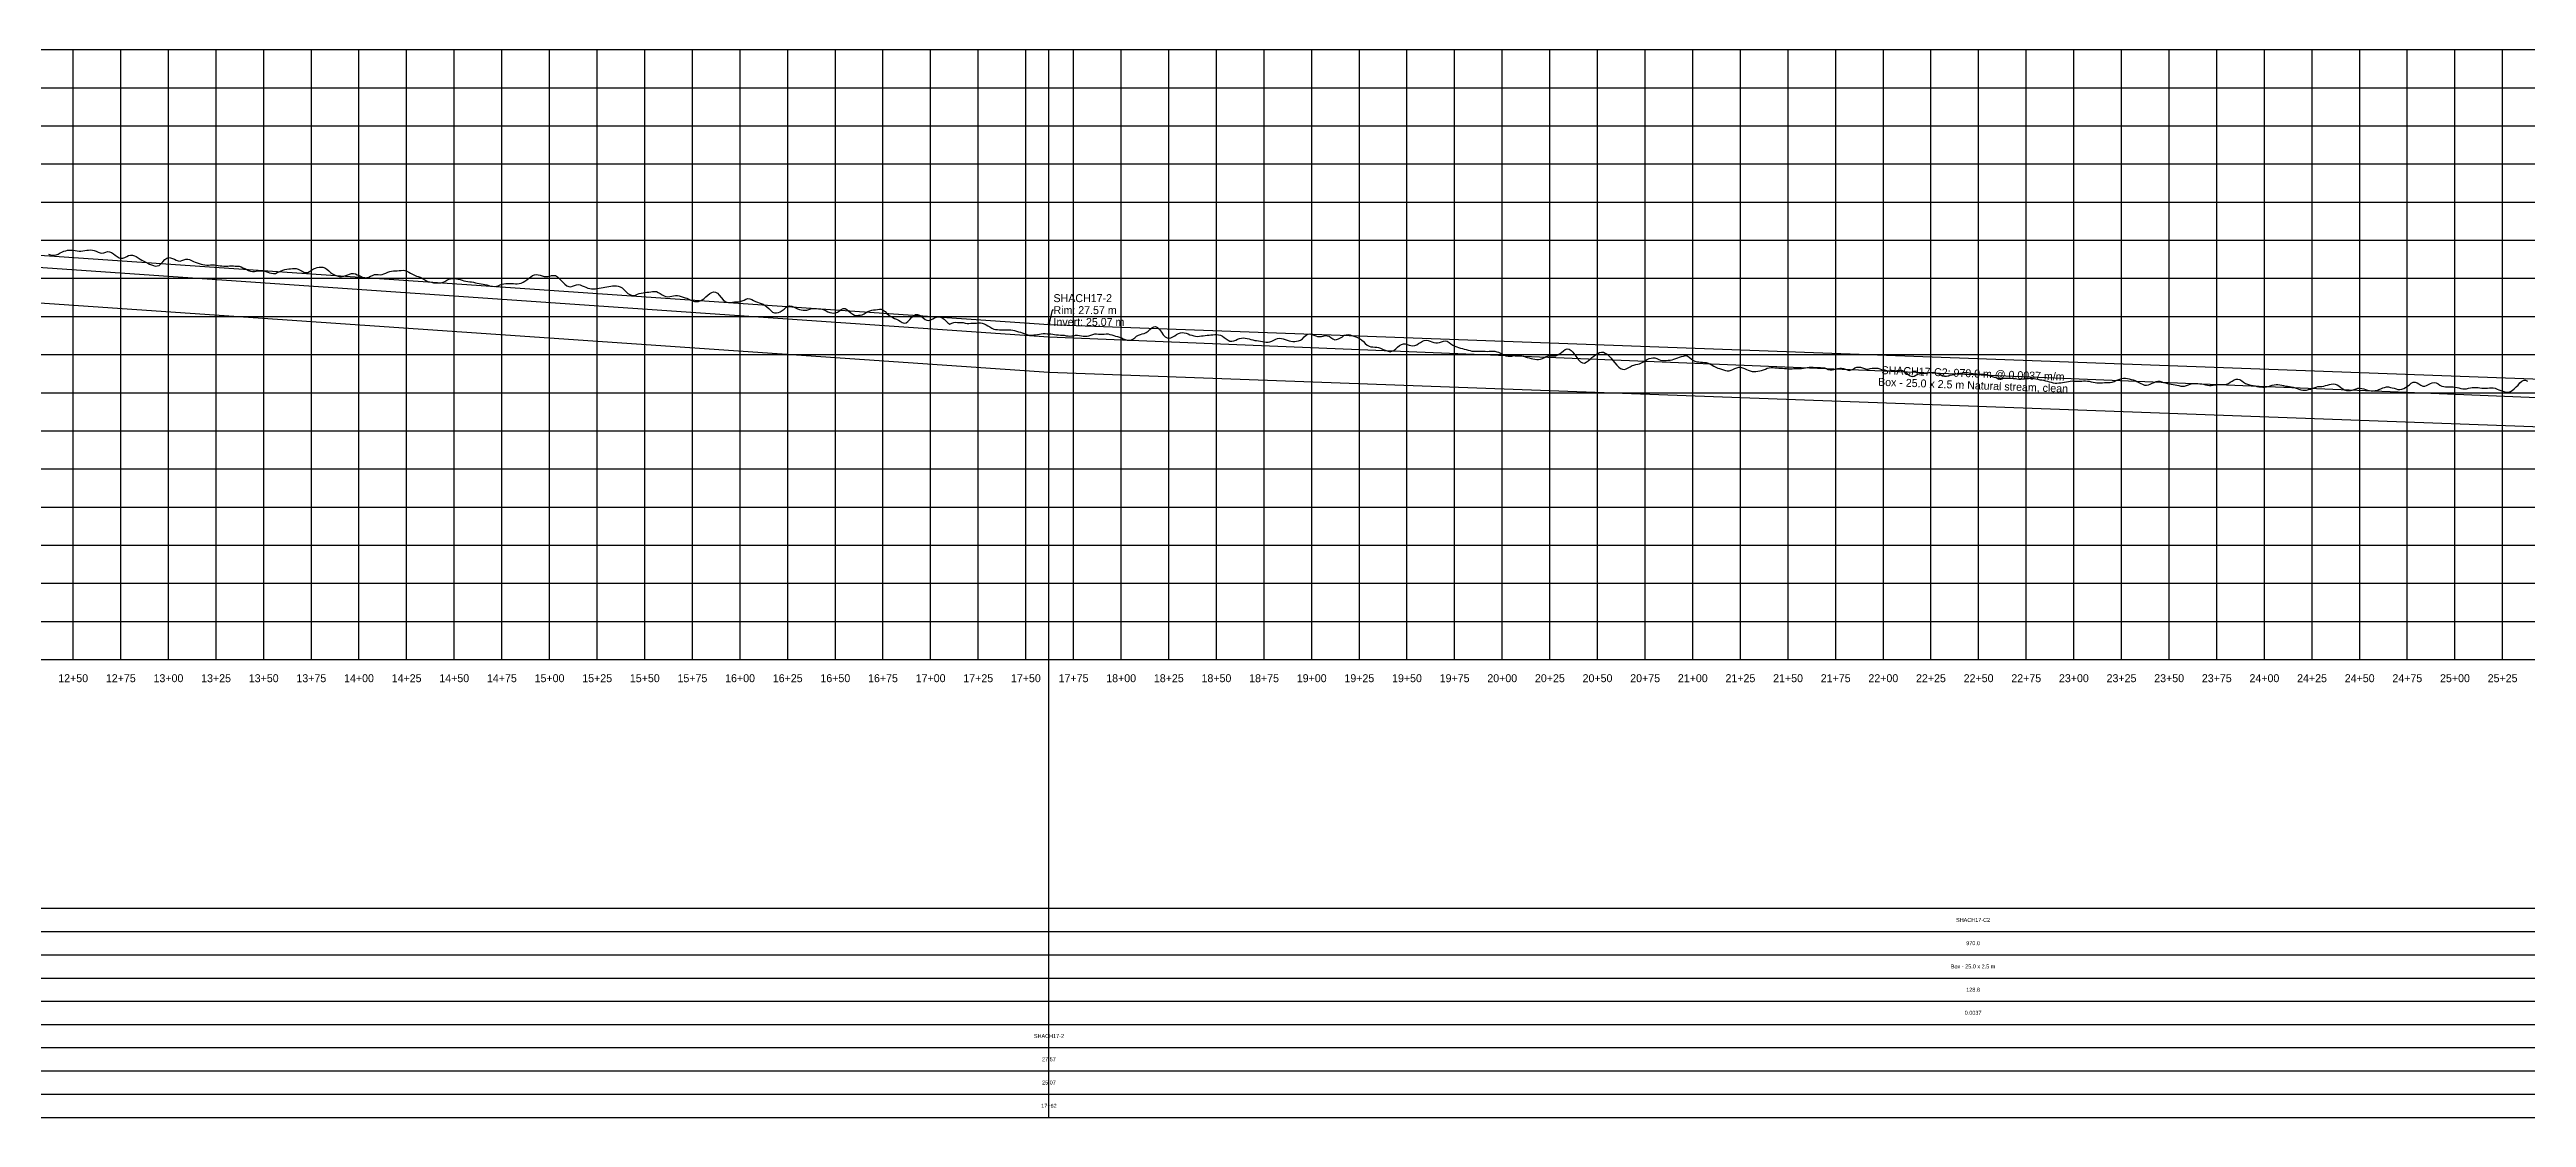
# Model space of a CAD drawing. Extents: x -64 to 5148, y -140 to 422.
# Drawn here: x 1238 to 2538, y -140 to 420 of the extents above; entities that cross this region are included whole.
import ezdxf
from ezdxf.enums import TextEntityAlignment as Align

# ---------------------------------------------------------------- set-up
doc = ezdxf.new("R2010")
doc.units = 0
for name, color, linetype in [('Annotation', 7, 'Continuous'), ('Annotation_Table', 254, 'Continuous'), ('Crown', 7, 'Continuous'), ('Grid', 254, 'Continuous'), ('Grid_Text', 7, 'Continuous'), ('Ground_Elevation', 3, 'Continuous'), ('Hydraulic_Grade', 5, 'Continuous'), ('Invert', 7, 'Continuous'), ('Structure', 7, 'Continuous')]:
    doc.layers.add(name, color=color, linetype=linetype)

msp = doc.modelspace()

# ---------------------------------------------------------------- linework, layer by layer
at = {"layer": 'Annotation', "color": 0}
msp.add_lwpolyline([(1762.1, 275.7), (1761.9, 276.7), (1762.6, 276.5)], close=True, dxfattribs=at)
msp.add_lwpolyline([(1764.5, 283.3), (1763.8, 283.3), (1762.1, 275.7)], dxfattribs=at)
at = {"layer": 'Annotation_Table', "color": 254}
for points in [[(1762.1, -140.2), (1762.1, 420)], [(-25, -30.5), (5124.9, -30.5)], [(-25, -42.7), (5124.9, -42.7)], [(-25, -54.9), (5124.9, -54.9)], [(-25, -67.1), (5124.9, -67.1)], [(-25, -79.2), (5124.9, -79.2)], [(-25, -91.4), (5124.9, -91.4)], [(-25, -103.6), (5124.9, -103.6)], [(-25, -115.8), (5124.9, -115.8)], [(-25, -128), (5124.9, -128)], [(-25, -140.2), (5124.9, -140.2)]]:
    msp.add_lwpolyline(points, dxfattribs=at)
at = {"layer": 'Crown', "color": 0}
for points in [[(0, 396.8), (1762.1, 275.7)], [(1762.1, 275.7), (1762.1, 275.7)], [(1762.1, 275.7), (2732.1, 240.3)]]:
    msp.add_lwpolyline(points, dxfattribs=at)
at = {"layer": 'Grid', "color": 254}
for points in [[(-25, 420), (5125, 420)], [(1250, 100), (1250, 420)], [(1275, 100), (1275, 420)], [(1300, 100), (1300, 420)], [(1325, 100), (1325, 420)], [(1350, 100), (1350, 420)], [(1375, 100), (1375, 420)], [(1400, 100), (1400, 420)], [(1425, 100), (1425, 420)], [(1450, 100), (1450, 420)], [(1475, 100), (1475, 420)], [(1500, 100), (1500, 420)], [(1525, 100), (1525, 420)], [(1550, 100), (1550, 420)], [(1575, 100), (1575, 420)], [(1600, 100), (1600, 420)], [(1625, 100), (1625, 420)], [(1650, 100), (1650, 420)], [(1675, 100), (1675, 420)], [(1700, 100), (1700, 420)], [(1725, 100), (1725, 420)], [(1750, 100), (1750, 420)], [(1775, 100), (1775, 420)], [(1800, 100), (1800, 420)], [(1825, 100), (1825, 420)], [(1850, 100), (1850, 420)], [(1875, 100), (1875, 420)], [(1900, 100), (1900, 420)], [(1925, 100), (1925, 420)], [(1950, 100), (1950, 420)], [(1975, 100), (1975, 420)], [(2000, 100), (2000, 420)], [(2025, 100), (2025, 420)], [(2050, 100), (2050, 420)], [(2075, 100), (2075, 420)], [(2100, 100), (2100, 420)], [(2125, 100), (2125, 420)], [(2150, 100), (2150, 420)], [(2175, 100), (2175, 420)], [(2200, 100), (2200, 420)], [(2225, 100), (2225, 420)], [(2250, 100), (2250, 420)], [(2275, 100), (2275, 420)], [(2300, 100), (2300, 420)], [(2325, 100), (2325, 420)], [(2350, 100), (2350, 420)], [(2375, 100), (2375, 420)], [(2400, 100), (2400, 420)], [(2425, 100), (2425, 420)], [(2450, 100), (2450, 420)], [(2475, 100), (2475, 420)], [(2500, 100), (2500, 420)], [(2525, 100), (2525, 420)], [(-25, 400), (5125, 400)], [(-25, 380), (5125, 380)], [(-25, 360), (5125, 360)], [(-25, 340), (5125, 340)], [(-25, 320), (5125, 320)], [(-25, 300), (5125, 300)], [(-25, 280), (5125, 280)], [(-25, 260), (5125, 260)], [(-25, 240), (5125, 240)], [(-25, 220), (5125, 220)], [(-25, 200), (5125, 200)], [(-25, 180), (5125, 180)], [(-25, 160), (5125, 160)], [(-25, 140), (5125, 140)], [(-25, 120), (5125, 120)], [(-25, 100), (5125, 100)]]:
    msp.add_lwpolyline(points, dxfattribs=at)
at = {"layer": 'Ground_Elevation', "color": 3}
msp.add_lwpolyline([(1237.1, 312.6), (1238.1, 312.4), (1239.1, 312.2), (1240.1, 312.1), (1241.1, 312.3), (1242.1, 312.7), (1243.1, 313.3), (1244.1, 313.8), (1245.1, 314.2), (1246.1, 314.4), (1247.1, 314.7), (1248.1, 314.8), (1249.1, 314.8), (1250.1, 314.8), (1251.1, 314.6), (1252.1, 314.4), (1253.1, 314.3), (1254.1, 314.3), (1255.1, 314.4), (1256.1, 314.6), (1257.1, 314.7), (1258.1, 314.8), (1259.1, 314.9), (1260.1, 314.8), (1261.1, 314.6), (1262.1, 314.3), (1263.1, 313.8), (1264.1, 313.4), (1265.1, 313.2), (1266.1, 313.4), (1267.1, 313.7), (1268.1, 314), (1269.1, 313.9), (1270.1, 313.6), (1271.1, 312.9), (1272.1, 312.1), (1273.1, 311.4), (1274.1, 310.8), (1275.1, 310.5), (1276.1, 310.6), (1277.1, 310.9), (1278.1, 311.5), (1279.1, 312), (1280.1, 312.2), (1281.1, 312.2), (1282.1, 311.8), (1283.1, 311.4), (1284.1, 310.8), (1285.1, 310.1), (1286.1, 309.5), (1287.1, 309), (1288.1, 308.4), (1289.1, 307.9), (1290.1, 307.4), (1291.1, 307), (1292.1, 306.7), (1293.1, 306.4), (1294.1, 306.5), (1295.1, 306.8), (1296.1, 307.7), (1297.1, 308.7), (1298.1, 309.8), (1299.1, 310.6), (1300.1, 310.9), (1301.1, 310.8), (1302.1, 310.4), (1303.1, 310), (1304.1, 309.5), (1305.1, 309.1), (1306.1, 309), (1307.1, 309.3), (1308.1, 309.7), (1309.1, 310), (1310.1, 310.1), (1311.1, 309.8), (1312.1, 309.3), (1313.1, 308.9), (1314.1, 308.5), (1315.1, 308.2), (1316.1, 307.8), (1317.1, 307.4), (1318.1, 307.2), (1319.1, 307), (1320.1, 306.9), (1321.1, 306.9), (1322.1, 307), (1323.1, 307.1), (1324.1, 307), (1325.1, 306.9), (1326.1, 306.7), (1327.1, 306.6), (1328.1, 306.5), (1329.1, 306.4), (1330.1, 306.4), (1331.1, 306.4), (1332.1, 306.5), (1333.1, 306.5), (1334.1, 306.5), (1335.1, 306.4), (1336.1, 306.4), (1337.1, 306.3), (1338.1, 306), (1339.1, 305.5), (1340.1, 305.1), (1341.1, 304.6), (1342.1, 304.1), (1343.1, 303.8), (1344.1, 303.5), (1345.1, 303.5), (1346.1, 303.7), (1347.1, 303.9), (1348.1, 304), (1349.1, 304), (1350.1, 303.9), (1351.1, 303.6), (1352.1, 303.3), (1353.1, 302.9), (1354.1, 302.7), (1355.1, 302.6), (1356.1, 302.6), (1357.1, 303), (1358.1, 303.4), (1359.1, 303.9), (1360.1, 304.2), (1361.1, 304.6), (1362.1, 304.8), (1363.1, 304.9), (1364.1, 305), (1365.1, 305.2), (1366.1, 305.2), (1367.1, 305.1), (1368.1, 304.8), (1369.1, 304.3), (1370.1, 303.8), (1371.1, 303.3), (1372.1, 303), (1373.1, 303.1), (1374.1, 303.6), (1375.1, 304.3), (1376.1, 304.9), (1377.1, 305.4), (1378.1, 305.7), (1379.1, 305.8), (1380.1, 305.9), (1381.1, 305.8), (1382.1, 305.5), (1383.1, 304.8), (1384.1, 304), (1385.1, 303.1), (1386.1, 302.4), (1387.1, 301.8), (1388.1, 301.4), (1389.1, 301.1), (1390.1, 300.8), (1391.1, 300.9), (1392.1, 301.2), (1393.1, 301.5), (1394.1, 301.8), (1395.1, 302.2), (1396.1, 302.5), (1397.1, 302.5), (1398.1, 302.3), (1399.1, 301.9), (1400.1, 301.4), (1401.1, 300.9), (1402.1, 300.5), (1403.1, 300.3), (1404.1, 300.4), (1405.1, 300.6), (1406.1, 301.1), (1407.1, 301.5), (1408.1, 302), (1409.1, 302), (1410.1, 302), (1411.1, 301.9), (1412.1, 302), (1413.1, 302.3), (1414.1, 302.7), (1415.1, 303.2), (1416.1, 303.6), (1417.1, 303.8), (1418.1, 303.9), (1419.1, 303.9), (1420.1, 303.9), (1421.1, 304.1), (1422.1, 304.1), (1423.1, 304.2), (1424.1, 304.1), (1425.1, 303.8), (1426.1, 303.2), (1427.1, 302.7), (1428.1, 302.2), (1429.1, 301.7), (1430.1, 301.2), (1431.1, 300.9), (1432.1, 300.6), (1433.1, 300.1), (1434.1, 299.5), (1435.1, 298.9), (1436.1, 298.4), (1437.1, 298.1), (1438.1, 297.9), (1439.1, 297.7), (1440.1, 297.7), (1441.1, 297.6), (1442.1, 297.6), (1443.1, 297.7), (1444.1, 297.9), (1445.1, 298.4), (1446.1, 299.1), (1447.1, 299.6), (1448.1, 299.8), (1449.1, 299.9), (1450.1, 299.9), (1451.1, 299.8), (1452.1, 299.6), (1453.1, 299.3), (1454.1, 299), (1455.1, 298.7), (1456.1, 298.5), (1457.1, 298.4), (1458.1, 298.2), (1459.1, 298.1), (1460.1, 297.9), (1461.1, 297.7), (1462.1, 297.5), (1463.1, 297.3), (1464.1, 297.1), (1465.1, 297), (1466.1, 296.8), (1467.1, 296.5), (1468.1, 296.2), (1469.1, 295.9), (1470.1, 295.8), (1471.1, 295.7), (1472.1, 295.8), (1473.1, 296.1), (1474.1, 296.5), (1475.1, 296.9), (1476.1, 297.1), (1477.1, 297.2), (1478.1, 297.3), (1479.1, 297.3), (1480.1, 297.3), (1481.1, 297.2), (1482.1, 297.1), (1483.1, 297.1), (1484.1, 297.3), (1485.1, 297.5), (1486.1, 297.9), (1487.1, 298.5), (1488.1, 299.2), (1489.1, 300), (1490.1, 300.8), (1491.1, 301.4), (1492.1, 301.8), (1493.1, 302), (1494.1, 301.9), (1495.1, 301.6), (1496.1, 301.3), (1497.1, 301), (1498.1, 300.9), (1499.1, 300.9), (1500.1, 301.1), (1501.1, 301.4), (1502.1, 301.5), (1503.1, 301.4), (1504.1, 300.8), (1505.1, 299.9), (1506.1, 298.9), (1507.1, 297.8), (1508.1, 296.9), (1509.1, 296.1), (1510.1, 295.7), (1511.1, 295.5), (1512.1, 295.8), (1513.1, 296.2), (1514.1, 296.6), (1515.1, 296.7), (1516.1, 296.5), (1517.1, 296.1), (1518.1, 295.7), (1519.1, 295.3), (1520.1, 294.9), (1521.1, 294.7), (1522.1, 294.5), (1523.1, 294.5), (1524.1, 294.5), (1525.1, 294.6), (1526.1, 294.8), (1527.1, 295), (1528.1, 295.2), (1529.1, 295.4), (1530.1, 295.5), (1531.1, 295.7), (1532.1, 295.9), (1533.1, 296), (1534.1, 296), (1535.1, 296), (1536.1, 295.9), (1537.1, 295.6), (1538.1, 295), (1539.1, 294), (1540.1, 293), (1541.1, 292.1), (1542.1, 291.5), (1543.1, 291.1), (1544.1, 291), (1545.1, 291.2), (1546.1, 291.6), (1547.1, 292), (1548.1, 292.2), (1549.1, 292.4), (1550.1, 292.6), (1551.1, 292.7), (1552.1, 292.8), (1553.1, 292.9), (1554.1, 293), (1555.1, 293.1), (1556.1, 293), (1557.1, 292.6), (1558.1, 292), (1559.1, 291.3), (1560.1, 290.8), (1561.1, 290.4), (1562.1, 290.3), (1563.1, 290.4), (1564.1, 290.6), (1565.1, 290.8), (1566.1, 291), (1567.1, 290.9), (1568.1, 290.8), (1569.1, 290.5), (1570.1, 290.1), (1571.1, 289.8), (1572.1, 289.5), (1573.1, 289.1), (1574.1, 288.5), (1575.1, 288.1), (1576.1, 287.9), (1577.1, 287.8), (1578.1, 287.9), (1579.1, 288.2), (1580.1, 288.7), (1581.1, 289.4), (1582.1, 290.2), (1583.1, 291.1), (1584.1, 292), (1585.1, 292.6), (1586.1, 292.9), (1587.1, 292.7), (1588.1, 292.2), (1589.1, 291.2), (1590.1, 290), (1591.1, 288.7), (1592.1, 287.8), (1593.1, 287.4), (1594.1, 287.3), (1595.1, 287.3), (1596.1, 287.5), (1597.1, 287.6), (1598.1, 287.7), (1599.1, 287.7), (1600.1, 287.8), (1601.1, 288.1), (1602.1, 288.6), (1603.1, 289.1), (1604.1, 289.4), (1605.1, 289.3), (1606.1, 288.9), (1607.1, 288.4), (1608.1, 287.9), (1609.1, 287.5), (1610.1, 287.1), (1611.1, 286.8), (1612.1, 286.4), (1613.1, 285.8), (1614.1, 285), (1615.1, 284.1), (1616.1, 283.1), (1617.1, 282.3), (1618.1, 281.8), (1619.1, 281.8), (1620.1, 282), (1621.1, 282.4), (1622.1, 283.1), (1623.1, 283.8), (1624.1, 284.6), (1625.1, 285.2), (1626.1, 285.5), (1627.1, 285.3), (1628.1, 285), (1629.1, 284.5), (1630.1, 284), (1631.1, 283.6), (1632.1, 283.5), (1633.1, 283.2), (1634.1, 283.2), (1635.1, 283.3), (1636.1, 283.6), (1637.1, 283.9), (1638.1, 284.1), (1639.1, 284.2), (1640.1, 284.1), (1641.1, 284), (1642.1, 283.9), (1643.1, 283.8), (1644.1, 283.5), (1645.1, 283), (1646.1, 282.4), (1647.1, 282), (1648.1, 281.8), (1649.1, 281.7), (1650.1, 281.8), (1651.1, 282.2), (1652.1, 283), (1653.1, 283.7), (1654.1, 284.1), (1655.1, 284.1), (1656.1, 283.6), (1657.1, 282.8), (1658.1, 281.9), (1659.1, 281.2), (1660.1, 280.7), (1661.1, 280.5), (1662.1, 280.6), (1663.1, 280.7), (1664.1, 280.9), (1665.1, 281.4), (1666.1, 282), (1667.1, 282.5), (1668.1, 282.9), (1669.1, 283.2), (1670.1, 283.4), (1671.1, 283.5), (1672.1, 283.6), (1673.1, 283.8), (1674.1, 283.8), (1675.1, 283.3), (1676.1, 282.6), (1677.1, 281.6), (1678.1, 280.7), (1679.1, 280), (1680.1, 279.4), (1681.1, 279), (1682.1, 278.5), (1683.1, 278.1), (1684.1, 277.5), (1685.1, 276.8), (1686.1, 276.5), (1687.1, 276.6), (1688.1, 277.3), (1689.1, 278.4), (1690.1, 279.6), (1691.1, 280.4), (1692.1, 281), (1693.1, 281), (1694.1, 280.7), (1695.1, 280.1), (1696.1, 279.2), (1697.1, 278.4), (1698.1, 278), (1699.1, 277.9), (1700.1, 278.3), (1701.1, 278.8), (1702.1, 279.3), (1703.1, 279.7), (1704.1, 279.9), (1705.1, 279.7), (1706.1, 279.3), (1707.1, 278.6), (1708.1, 277.6), (1709.1, 276.6), (1710.1, 275.9), (1711.1, 276.4), (1712.1, 276.8), (1713.1, 277), (1714.1, 276.8), (1715.1, 276.9), (1716.1, 276.9), (1717.1, 276.8), (1718.1, 276.5), (1719.1, 276.3), (1720.1, 276.3), (1721.1, 276.4), (1722.1, 276.4), (1723.1, 276.4), (1724.1, 276.5), (1725.1, 276.7), (1726.1, 276.7), (1727.1, 276.5), (1728.1, 276.2), (1729.1, 275.6), (1730.1, 275.1), (1731.1, 274.5), (1732.1, 273.9), (1733.1, 273.4), (1734.1, 273.1), (1735.1, 273.1), (1736.1, 273), (1737.1, 273), (1738.1, 272.9), (1739.1, 273), (1740.1, 273), (1741.1, 273), (1742.1, 272.9), (1743.1, 272.8), (1744.1, 272.6), (1745.1, 272.3), (1746.1, 272), (1747.1, 271.7), (1748.1, 271.4), (1749.1, 271.1), (1750.1, 270.7), (1751.1, 270.4), (1752.1, 270.2), (1753.1, 270.2), (1754.1, 270.3), (1755.1, 270.4), (1756.1, 270.6), (1757.1, 270.7), (1758.1, 270.9), (1759.1, 271), (1760.1, 271), (1761.1, 270.9), (1762.1, 270.9), (1763.1, 270.8), (1764.1, 270.7), (1765.1, 270.5), (1766.1, 270.4), (1767.1, 270.3), (1768.1, 270.2), (1769.1, 270.1), (1770.1, 270.1), (1771.1, 269.9), (1772.1, 269.8), (1773.1, 269.7), (1774.1, 269.8), (1775.1, 269.9), (1776.1, 270.1), (1777.1, 270.1), (1778.1, 270), (1779.1, 269.8), (1780.1, 269.6), (1781.1, 269.6), (1782.1, 269.7), (1783.1, 269.9), (1784.1, 270.2), (1785.1, 270.6), (1786.1, 270.8), (1787.1, 270.8), (1788.1, 270.7), (1789.1, 270.7), (1790.1, 270.7), (1791.1, 270.7), (1792.1, 270.8), (1793.1, 270.8), (1794.1, 270.6), (1795.1, 270.3), (1796.1, 270), (1797.1, 269.6), (1798.1, 269.4), (1799.1, 269.1), (1800.1, 268.8), (1801.1, 268.3), (1802.1, 267.9), (1803.1, 267.6), (1804.1, 267.5), (1805.1, 267.6), (1806.1, 268.1), (1807.1, 268.8), (1808.1, 269.6), (1809.1, 270.2), (1810.1, 270.5), (1811.1, 270.8), (1812.1, 271), (1813.1, 271.5), (1814.1, 272.2), (1815.1, 273.1), (1816.1, 274), (1817.1, 274.6), (1818.1, 274.8), (1819.1, 274.2), (1820.1, 273.1), (1821.1, 271.8), (1822.1, 270.4), (1823.1, 269.3), (1824.1, 268.8), (1825.1, 268.6), (1826.1, 268.8), (1827.1, 269.3), (1828.1, 269.9), (1829.1, 270.6), (1830.1, 271.1), (1831.1, 271.4), (1832.1, 271.6), (1833.1, 271.4), (1834.1, 271.2), (1835.1, 270.8), (1836.1, 270.4), (1837.1, 270.1), (1838.1, 269.8), (1839.1, 269.6), (1840.1, 269.5), (1841.1, 269.6), (1842.1, 269.8), (1843.1, 269.9), (1844.1, 270), (1845.1, 270.1), (1846.1, 270.1), (1847.1, 270.3), (1848.1, 270.4), (1849.1, 270.5), (1850.1, 270.5), (1851.1, 270.4), (1852.1, 270.1), (1853.1, 269.7), (1854.1, 269), (1855.1, 268.3), (1856.1, 267.5), (1857.1, 267.1), (1858.1, 267), (1859.1, 267.2), (1860.1, 267.6), (1861.1, 268), (1862.1, 268.4), (1863.1, 268.6), (1864.1, 268.7), (1865.1, 268.6), (1866.1, 268.4), (1867.1, 268.2), (1868.1, 267.9), (1869.1, 267.7), (1870.1, 267.4), (1871.1, 267.3), (1872.1, 267.2), (1873.1, 267), (1874.1, 266.8), (1875.1, 266.6), (1876.1, 266.5), (1877.1, 266.5), (1878.1, 266.7), (1879.1, 267.1), (1880.1, 267.6), (1881.1, 268.1), (1882.1, 268.4), (1883.1, 268.6), (1884.1, 268.5), (1885.1, 268.2), (1886.1, 267.9), (1887.1, 267.5), (1888.1, 267.2), (1889.1, 267), (1890.1, 266.8), (1891.1, 266.8), (1892.1, 267), (1893.1, 267.2), (1894.1, 267.6), (1895.1, 268.3), (1896.1, 269.3), (1897.1, 270.1), (1898.1, 270.7), (1899.1, 270.8), (1900.1, 270.6), (1901.1, 270.2), (1902.1, 269.8), (1903.1, 269.5), (1904.1, 269.4), (1905.1, 269.5), (1906.1, 269.7), (1907.1, 270), (1908.1, 269.9), (1909.1, 269.6), (1910.1, 268.9), (1911.1, 268.3), (1912.1, 267.8), (1913.1, 267.9), (1914.1, 268.2), (1915.1, 268.7), (1916.1, 269.3), (1917.1, 270.1), (1918.1, 270.4), (1919.1, 270.6), (1920.1, 270.3), (1921.1, 270), (1922.1, 269.7), (1923.1, 269.3), (1924.1, 268.9), (1925.1, 268.4), (1926.1, 267.8), (1927.1, 266.8), (1928.1, 265.8), (1929.1, 265), (1930.1, 264.4), (1931.1, 264.1), (1932.1, 264), (1933.1, 263.9), (1934.1, 263.9), (1935.1, 263.7), (1936.1, 263.3), (1937.1, 262.9), (1938.1, 262.5), (1939.1, 262.1), (1940.1, 261.8), (1941.1, 261.5), (1942.1, 261.7), (1943.1, 262.2), (1944.1, 263), (1945.1, 263.8), (1946.1, 264.7), (1947.1, 265.3), (1948.1, 265.7), (1949.1, 265.6), (1950.1, 265.3), (1951.1, 265), (1952.1, 264.7), (1953.1, 264.6), (1954.1, 264.7), (1955.1, 265.1), (1956.1, 265.8), (1957.1, 266.4), (1958.1, 267), (1959.1, 267.4), (1960.1, 267.5), (1961.1, 267.4), (1962.1, 267), (1963.1, 266.6), (1964.1, 266.3), (1965.1, 266.1), (1966.1, 266.1), (1967.1, 266.3), (1968.1, 266.7), (1969.1, 267), (1970.1, 267.2), (1971.1, 267), (1972.1, 266.4), (1973.1, 265.7), (1974.1, 265), (1975.1, 264.4), (1976.1, 264), (1977.1, 263.7), (1978.1, 263.4), (1979.1, 263.2), (1980.1, 262.9), (1981.1, 262.6), (1982.1, 262.3), (1983.1, 262.1), (1984.1, 261.8), (1985.1, 261.8), (1986.1, 261.8), (1987.1, 261.8), (1988.1, 261.8), (1989.1, 261.8), (1990.1, 261.8), (1991.1, 261.7), (1992.1, 261.6), (1993.1, 261.7), (1994.1, 261.8), (1995.1, 261.7), (1996.1, 261.7), (1997.1, 261.5), (1998.1, 261.2), (1999.1, 260.8), (2000.1, 260.2), (2001.1, 259.8), (2002.1, 259.4), (2003.1, 259.2), (2004.1, 259.1), (2005.1, 259.2), (2006.1, 259.5), (2007.1, 259.7), (2008.1, 259.8), (2009.1, 259.6), (2010.1, 259.4), (2011.1, 259.1), (2012.1, 258.8), (2013.1, 258.5), (2014.1, 258.2), (2015.1, 258), (2016.1, 257.8), (2017.1, 257.6), (2018.1, 257.4), (2019.1, 257.4), (2020.1, 257.6), (2021.1, 257.9), (2022.1, 258.4), (2023.1, 259), (2024.1, 259.3), (2025.1, 259.4), (2026.1, 259.3), (2027.1, 259.3), (2028.1, 259.4), (2029.1, 259.8), (2030.1, 260.4), (2031.1, 261.1), (2032.1, 262), (2033.1, 262.7), (2034.1, 263), (2035.1, 262.9), (2036.1, 262.2), (2037.1, 261.2), (2038.1, 259.9), (2039.1, 258.5), (2040.1, 257.2), (2041.1, 256.2), (2042.1, 255.6), (2043.1, 255.5), (2044.1, 256), (2045.1, 256.7), (2046.1, 257.6), (2047.1, 258.4), (2048.1, 259.2), (2049.1, 260), (2050.1, 260.6), (2051.1, 261), (2052.1, 261.2), (2053.1, 261.2), (2054.1, 260.8), (2055.1, 260.2), (2056.1, 259.2), (2057.1, 258.1), (2058.1, 256.9), (2059.1, 255.7), (2060.1, 254.5), (2061.1, 253.4), (2062.1, 252.7), (2063.1, 252.3), (2064.1, 252.2), (2065.1, 252.5), (2066.1, 253), (2067.1, 253.6), (2068.1, 254.2), (2069.1, 254.5), (2070.1, 254.7), (2071.1, 255), (2072.1, 255.2), (2073.1, 255.6), (2074.1, 256.1), (2075.1, 256.8), (2076.1, 257.4), (2077.1, 257.9), (2078.1, 258.1), (2079.1, 258.2), (2080.1, 258.2), (2081.1, 257.9), (2082.1, 257.4), (2083.1, 257), (2084.1, 256.8), (2085.1, 256.8), (2086.1, 256.9), (2087.1, 257), (2088.1, 257.1), (2089.1, 257.3), (2090.1, 257.6), (2091.1, 257.9), (2092.1, 258.3), (2093.1, 258.6), (2094.1, 259), (2095.1, 259.2), (2096.1, 259.5), (2097.1, 259.4), (2098.1, 258.7), (2099.1, 257.8), (2100.1, 257), (2101.1, 256.5), (2102.1, 256.2), (2103.1, 256.1), (2104.1, 256), (2105.1, 256), (2106.1, 255.9), (2107.1, 255.8), (2108.1, 255.5), (2109.1, 254.9), (2110.1, 254.5), (2111.1, 253.9), (2112.1, 253.3), (2113.1, 252.9), (2114.1, 252.6), (2115.1, 252.3), (2116.1, 251.9), (2117.1, 251.6), (2118.1, 251.4), (2119.1, 251.5), (2120.1, 251.8), (2121.1, 252.2), (2122.1, 252.6), (2123.1, 253), (2124.1, 253.3), (2125.1, 253.4), (2126.1, 253.1), (2127.1, 252.7), (2128.1, 252.2), (2129.1, 251.8), (2130.1, 251.4), (2131.1, 251.1), (2132.1, 251.1), (2133.1, 251.1), (2134.1, 251.2), (2135.1, 251.4), (2136.1, 251.7), (2137.1, 252), (2138.1, 252.4), (2139.1, 252.8), (2140.1, 253.1), (2141.1, 253.2), (2142.1, 253.2), (2143.1, 253.1), (2144.1, 253), (2145.1, 252.9), (2146.1, 252.8), (2147.1, 252.8), (2148.1, 252.7), (2149.1, 252.6), (2150.1, 252.5), (2151.1, 252.5), (2152.1, 252.5), (2153.1, 252.6), (2154.1, 252.6), (2155.1, 252.7), (2156.1, 252.7), (2157.1, 252.7), (2158.1, 252.8), (2159.1, 253.1), (2160.1, 253.2), (2161.1, 253.3), (2162.1, 253.4), (2163.1, 253.3), (2164.1, 253.2), (2165.1, 253.2), (2166.1, 253.2), (2167.1, 253.2), (2168.1, 253.1), (2169.1, 253), (2170.1, 252.7), (2171.1, 252.2), (2172.1, 251.9), (2173.1, 251.9), (2174.1, 252.1), (2175.1, 252.4), (2176.1, 252.7), (2177.1, 252.9), (2178.1, 252.8), (2179.1, 252.6), (2180.1, 252.3), (2181.1, 251.9), (2182.1, 251.7), (2183.1, 252), (2184.1, 252.4), (2185.1, 253), (2186.1, 253.3), (2187.1, 253.4), (2188.1, 253.3), (2189.1, 253), (2190.1, 252.7), (2191.1, 252.4), (2192.1, 252.4), (2193.1, 252.6), (2194.1, 252.8), (2195.1, 252.9), (2196.1, 252.9), (2197.1, 252.8), (2198.1, 252.5), (2199.1, 252.2), (2200.1, 251.8), (2201.1, 251.6), (2202.1, 251.5), (2203.1, 251.4), (2204.1, 251.3), (2205.1, 251.4), (2206.1, 251.5), (2207.1, 251.7), (2208.1, 251.8), (2209.1, 251.8), (2210.1, 251.6), (2211.1, 251.1), (2212.1, 250.4), (2213.1, 249.6), (2214.1, 248.9), (2215.1, 248.5), (2216.1, 248.7), (2217.1, 249.1), (2218.1, 249.7), (2219.1, 250.1), (2220.1, 250.2), (2221.1, 250.2), (2222.1, 250.2), (2223.1, 250.3), (2224.1, 250.5), (2225.1, 250.6), (2226.1, 250.7), (2227.1, 250.6), (2228.1, 250.3), (2229.1, 249.9), (2230.1, 249.4), (2231.1, 248.8), (2232.1, 248.6), (2233.1, 248.6), (2234.1, 248.9), (2235.1, 249.1), (2236.1, 249.3), (2237.1, 249.6), (2238.1, 249.8), (2239.1, 250), (2240.1, 250.2), (2241.1, 250.3), (2242.1, 250.5), (2243.1, 250.5), (2244.1, 250.5), (2245.1, 250.4), (2246.1, 250.2), (2247.1, 250), (2248.1, 249.8), (2249.1, 249.8), (2250.1, 249.7), (2251.1, 249.7), (2252.1, 249.7), (2253.1, 249.7), (2254.1, 249.5), (2255.1, 249.1), (2256.1, 248.8), (2257.1, 248.5), (2258.1, 248.2), (2259.1, 247.9), (2260.1, 247.6), (2261.1, 247.4), (2262.1, 247.5), (2263.1, 247.6), (2264.1, 247.7), (2265.1, 247.7), (2266.1, 247.7), (2267.1, 247.6), (2268.1, 247.5), (2269.1, 247.4), (2270.1, 247.2), (2271.1, 247.1), (2272.1, 247.1), (2273.1, 247.2), (2274.1, 247.3), (2275.1, 247.4), (2276.1, 247.5), (2277.1, 247.6), (2278.1, 247.6), (2279.1, 247.5), (2280.1, 247.3), (2281.1, 247.1), (2282.1, 246.8), (2283.1, 246.7), (2284.1, 246.5), (2285.1, 246.2), (2286.1, 246), (2287.1, 245.7), (2288.1, 245.5), (2289.1, 245.2), (2290.1, 245), (2291.1, 245), (2292.1, 245.1), (2293.1, 245.2), (2294.1, 245.4), (2295.1, 245.5), (2296.1, 245.7), (2297.1, 245.9), (2298.1, 246.1), (2299.1, 246.2), (2300.1, 246.1), (2301.1, 246.1), (2302.1, 246.1), (2303.1, 246.1), (2304.1, 246.1), (2305.1, 246.2), (2306.1, 246.2), (2307.1, 246.1), (2308.1, 246), (2309.1, 245.7), (2310.1, 245.5), (2311.1, 245.3), (2312.1, 245.2), (2313.1, 245.1), (2314.1, 245.2), (2315.1, 245.2), (2316.1, 245.3), (2317.1, 245.3), (2318.1, 245.4), (2319.1, 245.4), (2320.1, 245.6), (2321.1, 245.9), (2322.1, 246.4), (2323.1, 246.8), (2324.1, 247.1), (2325.1, 247.4), (2326.1, 247.6), (2327.1, 247.6), (2328.1, 247.5), (2329.1, 247.2), (2330.1, 247), (2331.1, 246.7), (2332.1, 246.4), (2333.1, 245.9), (2334.1, 245.4), (2335.1, 244.9), (2336.1, 244.4), (2337.1, 244), (2338.1, 244), (2339.1, 244.1), (2340.1, 244.5), (2341.1, 245), (2342.1, 245.4), (2343.1, 245.9), (2344.1, 246.1), (2345.1, 246), (2346.1, 245.7), (2347.1, 245.4), (2348.1, 245.1), (2349.1, 244.8), (2350.1, 244.6), (2351.1, 244.4), (2352.1, 244.3), (2353.1, 244.2), (2354.1, 244), (2355.1, 243.8), (2356.1, 243.5), (2357.1, 243.4), (2358.1, 243.5), (2359.1, 243.7), (2360.1, 244.1), (2361.1, 244.5), (2362.1, 244.8), (2363.1, 244.9), (2364.1, 244.9), (2365.1, 244.8), (2366.1, 244.7), (2367.1, 244.6), (2368.1, 244.4), (2369.1, 244.2), (2370.1, 244), (2371.1, 243.8), (2372.1, 243.8), (2373.1, 243.9), (2374.1, 244.1), (2375.1, 244.2), (2376.1, 244.3), (2377.1, 244.3), (2378.1, 244.3), (2379.1, 244.3), (2380.1, 244.5), (2381.1, 244.9), (2382.1, 245.5), (2383.1, 246.1), (2384.1, 246.7), (2385.1, 247.1), (2386.1, 247.1), (2387.1, 246.9), (2388.1, 246.3), (2389.1, 245.6), (2390.1, 244.9), (2391.1, 244.4), (2392.1, 244.1), (2393.1, 243.9), (2394.1, 243.8), (2395.1, 243.6), (2396.1, 243.3), (2397.1, 243.1), (2398.1, 243), (2399.1, 242.9), (2400.1, 242.9), (2401.1, 243), (2402.1, 243.2), (2403.1, 243.6), (2404.1, 243.9), (2405.1, 244.1), (2406.1, 244.3), (2407.1, 244.3), (2408.1, 244.2), (2409.1, 244), (2410.1, 243.7), (2411.1, 243.5), (2412.1, 243.4), (2413.1, 243.3), (2414.1, 243.1), (2415.1, 242.9), (2416.1, 242.6), (2417.1, 242.2), (2418.1, 241.8), (2419.1, 241.5), (2420.1, 241.3), (2421.1, 241.3), (2422.1, 241.4), (2423.1, 241.6), (2424.1, 241.9), (2425.1, 242.3), (2426.1, 242.6), (2427.1, 242.9), (2428.1, 243.2), (2429.1, 243.3), (2430.1, 243.3), (2431.1, 243.4), (2432.1, 243.7), (2433.1, 244), (2434.1, 244.3), (2435.1, 244.5), (2436.1, 244.6), (2437.1, 244.5), (2438.1, 244.2), (2439.1, 243.6), (2440.1, 242.8), (2441.1, 242), (2442.1, 241.5), (2443.1, 241.2), (2444.1, 241.1), (2445.1, 241.1), (2446.1, 241.3), (2447.1, 241.6), (2448.1, 242), (2449.1, 242.3), (2450.1, 242.4), (2451.1, 242.2), (2452.1, 242), (2453.1, 241.7), (2454.1, 241.4), (2455.1, 241.2), (2456.1, 241), (2457.1, 241), (2458.1, 241.1), (2459.1, 241.2), (2460.1, 241.6), (2461.1, 242), (2462.1, 242.5), (2463.1, 242.8), (2464.1, 243), (2465.1, 243), (2466.1, 242.8), (2467.1, 242.6), (2468.1, 242.3), (2469.1, 242), (2470.1, 241.7), (2471.1, 241.6), (2472.1, 241.8), (2473.1, 242.2), (2474.1, 242.7), (2475.1, 243.4), (2476.1, 244.2), (2477.1, 245), (2478.1, 245.5), (2479.1, 245.6), (2480.1, 245.2), (2481.1, 244.7), (2482.1, 243.9), (2483.1, 243.5), (2484.1, 243.4), (2485.1, 243.7), (2486.1, 244.3), (2487.1, 244.8), (2488.1, 245.2), (2489.1, 245.3), (2490.1, 245.2), (2491.1, 244.6), (2492.1, 244), (2493.1, 243.4), (2494.1, 243.2), (2495.1, 243), (2496.1, 243), (2497.1, 243.1), (2498.1, 243.1), (2499.1, 243), (2500.1, 242.9), (2501.1, 242.7), (2502.1, 242.5), (2503.1, 242.2), (2504.1, 242.1), (2505.1, 242), (2506.1, 242.1), (2507.1, 242.3), (2508.1, 242.5), (2509.1, 242.7), (2510.1, 242.8), (2511.1, 242.8), (2512.1, 242.7), (2513.1, 242.6), (2514.1, 242.4), (2515.1, 242.3), (2516.1, 242.4), (2517.1, 242.4), (2518.1, 242.6), (2519.1, 242.6), (2520.1, 242.5), (2521.1, 242.3), (2522.1, 241.9), (2523.1, 241.5), (2524.1, 241.1), (2525.1, 240.8), (2526.1, 240.5), (2527.1, 240.3), (2528.1, 240.3), (2529.1, 240.6), (2530.1, 241.2), (2531.1, 242), (2532.1, 243), (2533.1, 244), (2534.1, 245.2), (2535.1, 246.1), (2536.1, 246.6), (2537.1, 246.5), (2538.1, 246.1)], dxfattribs=at)
at = {"layer": 'Hydraulic_Grade', "color": 5}
for points in [[(0, 390.6), (1762.1, 269.3)], [(1762.1, 269.3), (1762.1, 269.3)], [(1762.1, 269.3), (2732.1, 229.8)]]:
    msp.add_lwpolyline(points, dxfattribs=at)
at = {"layer": 'Invert', "color": 0}
for points in [[(0, 371.8), (1762.1, 250.7)], [(1762.1, 250.7), (1762.1, 250.7)], [(1762.1, 250.7), (2732.1, 215.3)]]:
    msp.add_lwpolyline(points, dxfattribs=at)
at = {"layer": 'Structure', "color": 0}
msp.add_lwpolyline([(1762.1, 275.7), (1762.1, 250.7)], dxfattribs=at)
msp.add_lwpolyline([(1762.1, 275.7), (1762.1, 250.7)], dxfattribs=at)

# ---------------------------------------------------------------- texts
at = {"layer": 'Annotation', "color": 0}
for s, height, p in [('SHACH17-2', 4.17, (1764.5, 289.6)), ('Rim: 27.57 m', 4.167, (1764.5, 283.3)), ('Invert: 25.07 m', 4.167, (1764.5, 277.1))]:
    msp.add_text(s, height=height, dxfattribs=at).set_placement(p, align=Align.MIDDLE_LEFT)
for s, p in [('Box - 25.0 x 2.5 m Natural stream, clean', (2247.1, 243.9)), ('SHACH17-C2: 970.0 m @ 0.0037 m/m', (2247.1, 250.1))]:
    msp.add_text(s, height=4.167, rotation=357.9076, dxfattribs=at).set_placement(p, align=Align.MIDDLE_CENTER)
at = {"layer": 'Annotation_Table', "color": 0}
for s, height, p in [('SHACH17-C2', 2.08, (2247.1, -36.6)), ('970.0', 2.08, (2247.1, -48.8)), ('Box - 25.0 x 2.5 m', 2.083, (2247.1, -61)), ('128.8', 2.08, (2247.1, -73.2)), ('0.0037', 2.08, (2247.1, -85.3)), ('SHACH17-2', 2.08, (1762.1, -97.5)), ('27.57', 2.08, (1762.1, -109.7)), ('25.07', 2.08, (1762.1, -121.9)), ('17+62', 2.08, (1762.1, -134.1))]:
    msp.add_text(s, height=height, dxfattribs=at).set_placement(p, align=Align.MIDDLE_CENTER)
at = {"layer": 'Grid_Text', "color": 0}
for s, p in [('12+50', (1250, 92.3)), ('12+75', (1275, 92.3)), ('13+00', (1300, 92.3)), ('13+25', (1325, 92.3)), ('13+50', (1350, 92.3)), ('13+75', (1375, 92.3)), ('14+00', (1400, 92.3)), ('14+25', (1425, 92.3)), ('14+50', (1450, 92.3)), ('14+75', (1475, 92.3)), ('15+00', (1500, 92.3)), ('15+25', (1525, 92.3)), ('15+50', (1550, 92.3)), ('15+75', (1575, 92.3)), ('16+00', (1600, 92.3)), ('16+25', (1625, 92.3)), ('16+50', (1650, 92.3)), ('16+75', (1675, 92.3)), ('17+00', (1700, 92.3)), ('17+25', (1725, 92.3)), ('17+50', (1750, 92.3)), ('17+75', (1775, 92.3)), ('18+00', (1800, 92.3)), ('18+25', (1825, 92.3)), ('18+50', (1850, 92.3)), ('18+75', (1875, 92.3)), ('19+00', (1900, 92.3)), ('19+25', (1925, 92.3)), ('19+50', (1950, 92.3)), ('19+75', (1975, 92.3)), ('20+00', (2000, 92.3)), ('20+25', (2025, 92.3)), ('20+50', (2050, 92.3)), ('20+75', (2075, 92.3)), ('21+00', (2100, 92.3)), ('21+25', (2125, 92.3)), ('21+50', (2150, 92.3)), ('21+75', (2175, 92.3)), ('22+00', (2200, 92.3)), ('22+25', (2225, 92.3)), ('22+50', (2250, 92.3)), ('22+75', (2275, 92.3)), ('23+00', (2300, 92.3)), ('23+25', (2325, 92.3)), ('23+50', (2350, 92.3)), ('23+75', (2375, 92.3)), ('24+00', (2400, 92.3)), ('24+25', (2425, 92.3)), ('24+50', (2450, 92.3)), ('24+75', (2475, 92.3)), ('25+00', (2500, 92.3)), ('25+25', (2525, 92.3))]:
    msp.add_text(s, height=4.17, dxfattribs=at).set_placement(p, align=Align.TOP_CENTER)

doc.saveas('drawing.dxf')
